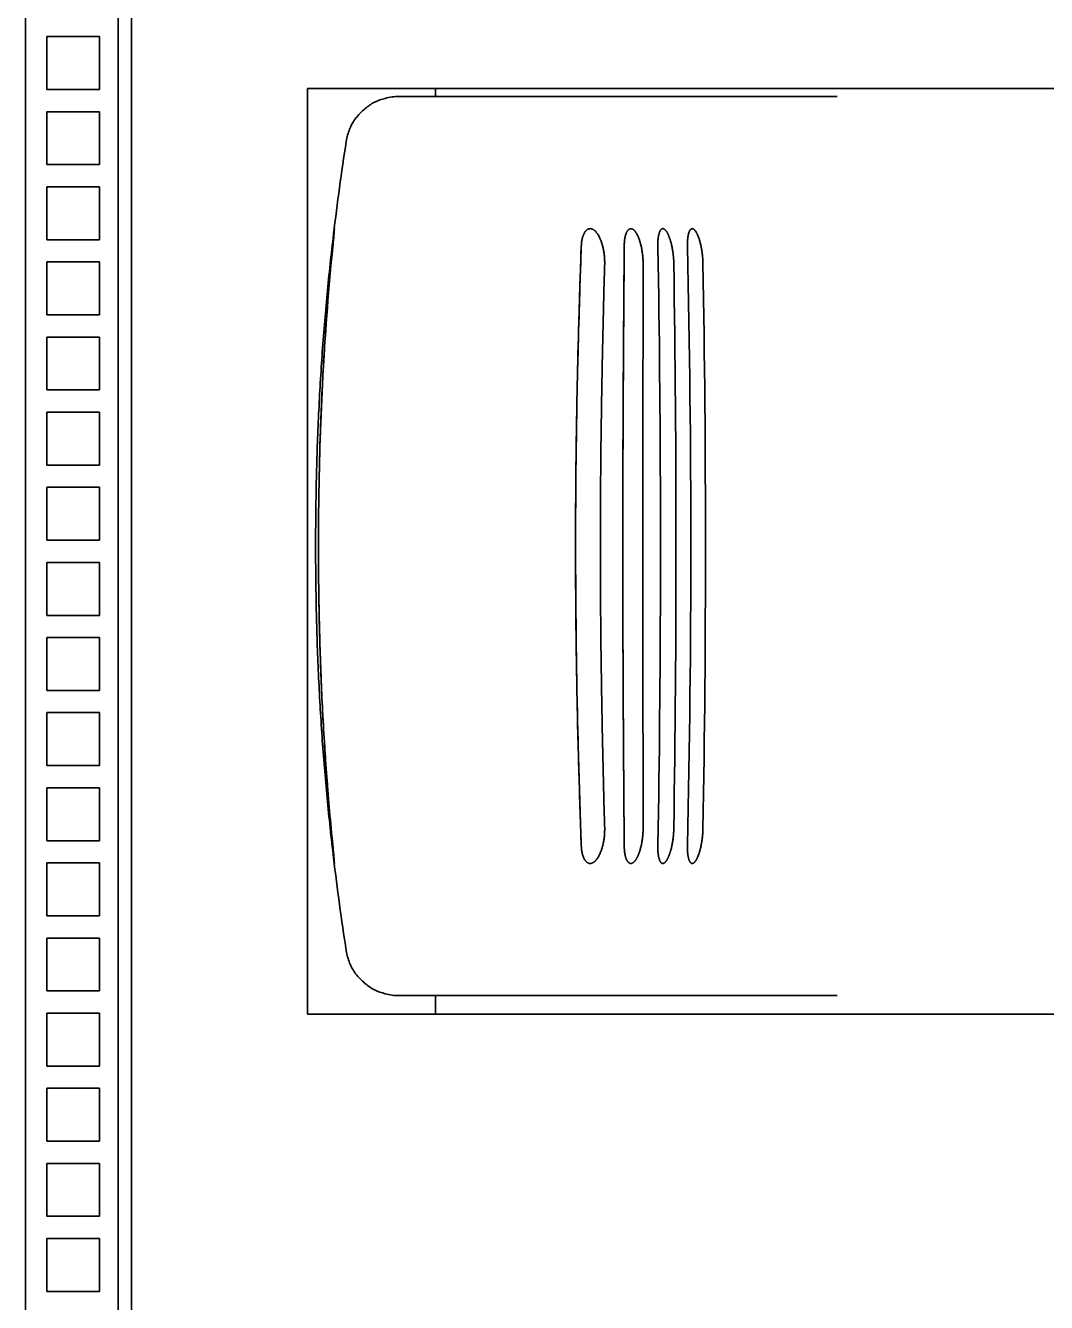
# Model space of a CAD drawing. Header units: millimetres. Extents: x -161 to 18, y -4 to 4.
# Drawn here: x 10.212 to 12.142, y -1.563 to 0.851 of the extents above; entities that cross this region are included whole.
import ezdxf

# ---------------------------------------------------------------- set-up
doc = ezdxf.new("R2010")
doc.units = ezdxf.units.MM

msp = doc.modelspace()

# ---------------------------------------------------------------- linework, layer by layer
at = {"color": 7, "lineweight": 35}
for p, q in [((10.2122, 3.1566), (10.2122, -3.4434)), ((10.3872, -2.3934), (10.3872, 2.1066)), ((10.4122, 2.0169), (10.4122, -2.3037)), ((14.3122, 0.7316), (10.7451, 0.7316)), ((10.7451, -1.0184), (13.8522, -1.0184)), ((14.3122, -1.0184), (10.7451, -1.0184))]:
    msp.add_line(p, q, dxfattribs=at)
at = {"color": 7, "lineweight": 35, "ltscale": 0.025}
for p, q in [((10.2522, 0.7296), (10.2522, 0.8296)), ((10.2522, 0.8296), (10.3522, 0.8296)), ((10.3522, 0.7296), (10.3522, 0.8296)), ((10.2522, 0.7296), (10.3522, 0.7296)), ((10.2522, 0.5876), (10.2522, 0.6876)), ((10.2522, 0.6876), (10.3522, 0.6876)), ((10.3522, 0.5876), (10.3522, 0.6876)), ((10.2522, 0.5876), (10.3522, 0.5876)), ((10.2522, 0.4456), (10.2522, 0.5456)), ((10.2522, 0.5456), (10.3522, 0.5456)), ((10.3522, 0.4456), (10.3522, 0.5456)), ((10.2522, 0.4456), (10.3522, 0.4456)), ((10.2522, 0.3036), (10.2522, 0.4036)), ((10.2522, 0.4036), (10.3522, 0.4036)), ((10.3522, 0.3036), (10.3522, 0.4036)), ((10.2522, 0.3036), (10.3522, 0.3036)), ((10.2522, 0.1616), (10.2522, 0.2616)), ((10.2522, 0.2616), (10.3522, 0.2616)), ((10.3522, 0.1616), (10.3522, 0.2616)), ((10.2522, 0.1616), (10.3522, 0.1616)), ((10.2522, 0.0196), (10.2522, 0.1196)), ((10.2522, 0.1196), (10.3522, 0.1196)), ((10.3522, 0.0196), (10.3522, 0.1196)), ((10.2522, 0.0196), (10.3522, 0.0196)), ((10.2522, -0.1224), (10.2522, -0.0224)), ((10.2522, -0.0224), (10.3522, -0.0224)), ((10.3522, -0.1224), (10.3522, -0.0224)), ((10.2522, -0.1224), (10.3522, -0.1224)), ((10.2522, -0.2644), (10.2522, -0.1644)), ((10.2522, -0.1644), (10.3522, -0.1644)), ((10.3522, -0.2644), (10.3522, -0.1644)), ((10.2522, -0.2644), (10.3522, -0.2644)), ((10.2522, -0.4064), (10.2522, -0.3064)), ((10.2522, -0.3064), (10.3522, -0.3064)), ((10.3522, -0.4064), (10.3522, -0.3064)), ((10.2522, -0.4064), (10.3522, -0.4064)), ((10.2522, -0.5484), (10.2522, -0.4484)), ((10.2522, -0.4484), (10.3522, -0.4484)), ((10.3522, -0.5484), (10.3522, -0.4484)), ((10.2522, -0.5484), (10.3522, -0.5484)), ((10.2522, -0.6904), (10.2522, -0.5904)), ((10.2522, -0.5904), (10.3522, -0.5904)), ((10.3522, -0.6904), (10.3522, -0.5904)), ((10.2522, -0.6904), (10.3522, -0.6904)), ((10.2522, -0.8324), (10.2522, -0.7324)), ((10.2522, -0.7324), (10.3522, -0.7324)), ((10.3522, -0.8324), (10.3522, -0.7324)), ((10.2522, -0.8324), (10.3522, -0.8324)), ((10.2522, -0.9744), (10.2522, -0.8744)), ((10.2522, -0.8744), (10.3522, -0.8744)), ((10.3522, -0.9744), (10.3522, -0.8744)), ((10.2522, -0.9744), (10.3522, -0.9744)), ((10.2522, -1.1164), (10.2522, -1.0164)), ((10.2522, -1.0164), (10.3522, -1.0164)), ((10.3522, -1.1164), (10.3522, -1.0164)), ((10.2522, -1.1164), (10.3522, -1.1164)), ((10.2522, -1.2584), (10.2522, -1.1584)), ((10.2522, -1.1584), (10.3522, -1.1584)), ((10.3522, -1.2584), (10.3522, -1.1584)), ((10.2522, -1.2584), (10.3522, -1.2584)), ((10.2522, -1.4004), (10.2522, -1.3004)), ((10.2522, -1.3004), (10.3522, -1.3004)), ((10.3522, -1.4004), (10.3522, -1.3004)), ((10.2522, -1.4004), (10.3522, -1.4004)), ((10.2522, -1.5424), (10.2522, -1.4424)), ((10.2522, -1.4424), (10.3522, -1.4424)), ((10.3522, -1.5424), (10.3522, -1.4424)), ((10.2522, -1.5424), (10.3522, -1.5424))]:
    msp.add_line(p, q, dxfattribs=at)
at = {"color": 7, "lineweight": 35, "ltscale": 0.4375}
msp.add_line((10.7451, 0.7316), (10.7451, -1.0184), dxfattribs=at)
at = {"color": 7, "lineweight": 35, "ltscale": 0.00375}
msp.add_line((10.9872, 0.7166), (10.9872, 0.7316), dxfattribs=at)
at = {"color": 7, "lineweight": 35, "ltscale": 0.060563}
for p, q in [((10.9178, 0.7166), (11.1601, 0.7166)), ((10.9178, -0.9834), (11.1601, -0.9834))]:
    msp.add_line(p, q, dxfattribs=at)
at = {"color": 7, "lineweight": 35, "ltscale": 0.029478}
for p, q in [((11.278, 0.7166), (11.1601, 0.7166)), ((11.1601, -0.9834), (11.278, -0.9834))]:
    msp.add_line(p, q, dxfattribs=at)
at = {"color": 7, "lineweight": 35, "ltscale": 0.103681}
for p, q in [((11.278, 0.7166), (11.6927, 0.7166)), ((11.6927, -0.9834), (11.278, -0.9834))]:
    msp.add_line(p, q, dxfattribs=at)
at = {"color": 7, "lineweight": 35, "ltscale": 0.013466}
for p, q in [((11.7466, 0.7166), (11.6927, 0.7166)), ((11.6927, -0.9834), (11.7466, -0.9834))]:
    msp.add_line(p, q, dxfattribs=at)
at = {"color": 7, "lineweight": 35, "ltscale": 0.023776}
for p, q in [((11.4075, 0.4323), (11.4091, 0.3372)), ((11.4075, 0.4323), (11.4091, 0.3372)), ((11.4075, -0.6991), (11.4091, -0.604)), ((11.4075, -0.6991), (11.4091, -0.604))]:
    msp.add_line(p, q, dxfattribs=at)
at = {"color": 7, "lineweight": 35, "ltscale": 0.175}
msp.add_line((10.4122, 0.2066), (10.4122, -0.4934), dxfattribs=at)
at = {"color": 7, "lineweight": 35, "ltscale": 3.1e-05}
for p, q in [((10.7667, -0.0305), (10.7667, -0.0304)), ((11.2523, -0.0305), (11.2523, -0.0304))]:
    msp.add_line(p, q, dxfattribs=at)
at = {"color": 7, "lineweight": 35, "ltscale": 3e-05}
msp.add_line((11.3413, -0.0305), (11.3413, -0.0304), dxfattribs=at)
at = {"color": 7, "lineweight": 35, "ltscale": 0.00875}
msp.add_line((10.9872, -1.0184), (10.9872, -0.9834), dxfattribs=at)
at = {"color": 7, "lineweight": 35}
for centre, radius, start, end in [((15.7557, -0.1331), 4.9961, 171.1922, 173.228), ((10.2648, 0.4958), 0.532, 353.1473, 356.8531), ((10.2651, 0.4958), 0.5317, 353.146, 356.8539), ((10.9054, 0.4466), 0.1113, 169.6669, 175.1571), ((10.9055, 0.4466), 0.1114, 169.6701, 175.1534), ((15.7569, -0.1332), 4.9973, 173.2279, 174.5376), ((16.2356, -0.1071), 5.4693, 174.3394, 179.1962), ((27.5885, -0.169), 16.3368, 177.89071, 179.51405), ((106.9076, -0.3513), 95.5668, 179.530163, 179.807594), ((-13.1846, -0.1334), 24.6545, 358.68518, 1.31479), ((-13.1846, -0.1334), 24.6545, 358.68518, 1.31479), ((-23.4177, -0.1334), 34.8595, 359.12179, 0.87819), ((-23.4177, -0.1334), 34.8595, 359.12179, 0.87819), ((-18.1893, -0.1334), 29.6869, 358.96876, 1.03122), ((-18.1893, -0.1334), 29.6869, 358.96876, 1.03122), ((-22.4602, -0.1334), 33.8727, 359.20391, 0.79609), ((-22.4602, -0.1334), 33.8727, 359.20391, 0.79609), ((26.4587, -0.1246), 15.2067, 179.6458, 182.16534), ((15.7569, -0.1336), 4.9973, 185.4624, 186.7721), ((10.2648, -0.7626), 0.532, 3.1469, 6.8527), ((10.2651, -0.7626), 0.5317, 3.1461, 6.854), ((10.9054, -0.7134), 0.1113, 184.8429, 190.3331), ((15.7557, -0.1337), 4.9961, 186.772, 188.8078), ((10.9055, -0.7134), 0.1114, 184.8466, 190.3299)]:
    msp.add_arc(centre, radius, start, end, dxfattribs=at)
for points, knots in [([(10.9178, 0.7166), (10.9092, 0.7166), (10.8935, 0.7138), (10.8713, 0.7067), (10.8526, 0.693), (10.8356, 0.6764), (10.824, 0.6549), (10.8197, 0.6397), (10.8185, 0.6319)], [0, 0, 0, 0, 0.257438, 0.475655, 0.693097, 0.94592, 1.181504, 1.417089, 1.417089, 1.417089, 1.417089]), ([(11.2627, 0.4323), (11.2627, 0.4334), (11.2629, 0.4354), (11.2631, 0.4385), (11.2635, 0.4414), (11.2639, 0.4441), (11.2644, 0.4467), (11.265, 0.4492), (11.2657, 0.4515), (11.2664, 0.4536), (11.2672, 0.4555), (11.268, 0.4573), (11.2689, 0.459), (11.2698, 0.4604), (11.2708, 0.4617), (11.2718, 0.4629), (11.2728, 0.4639), (11.2739, 0.4647), (11.275, 0.4654), (11.2761, 0.4659), (11.2773, 0.4663), (11.2784, 0.4665), (11.2792, 0.4666), (11.2796, 0.4666)], [0, 0, 0, 0, 0.0316394, 0.0622014, 0.0915354, 0.1194853, 0.1459957, 0.1711126, 0.1948498, 0.2172246, 0.2382661, 0.2580142, 0.27652, 0.2938463, 0.3100679, 0.3252728, 0.3395634, 0.3530571, 0.3658845, 0.3781889, 0.3901268, 0.4018642, 0.4135723, 0.4135723, 0.4135723, 0.4135723]), ([(11.2627, 0.4323), (11.2627, 0.4334), (11.2629, 0.4354), (11.2631, 0.4385), (11.2635, 0.4414), (11.2639, 0.4441), (11.2644, 0.4467), (11.265, 0.4492), (11.2657, 0.4515), (11.2664, 0.4536), (11.2672, 0.4555), (11.268, 0.4573), (11.2689, 0.459), (11.2698, 0.4604), (11.2708, 0.4617), (11.2718, 0.4629), (11.2729, 0.4639), (11.2739, 0.4647), (11.275, 0.4654), (11.2761, 0.4659), (11.2773, 0.4663), (11.2784, 0.4665), (11.2792, 0.4666), (11.2796, 0.4666)], [0, 0, 0, 0, 0.031643, 0.0622102, 0.0915454, 0.1194935, 0.1460047, 0.171123, 0.1948618, 0.2172383, 0.2382811, 0.2580299, 0.2765358, 0.2938616, 0.3100827, 0.3252873, 0.3395779, 0.3530718, 0.3658994, 0.3782042, 0.3901427, 0.4018809, 0.4135901, 0.4135901, 0.4135901, 0.4135901]), ([(11.2796, 0.4666), (11.28, 0.4666), (11.2807, 0.4666), (11.2819, 0.4663), (11.283, 0.466), (11.2842, 0.4655), (11.2854, 0.4649), (11.2865, 0.4641), (11.2877, 0.4633), (11.2889, 0.4622), (11.29, 0.461), (11.2912, 0.4597), (11.2923, 0.4583), (11.2934, 0.4567), (11.2946, 0.455), (11.2957, 0.4531), (11.2967, 0.4511), (11.2978, 0.4489), (11.2988, 0.4466), (11.2998, 0.4441), (11.3008, 0.4416), (11.3017, 0.4388), (11.3025, 0.436), (11.3033, 0.4331), (11.3041, 0.43), (11.3047, 0.4269), (11.3053, 0.4236), (11.3058, 0.4204), (11.3063, 0.4171), (11.3066, 0.4138), (11.3068, 0.4105), (11.307, 0.4072), (11.307, 0.404), (11.307, 0.4019), (11.307, 0.4009)], [0, 0, 0, 0, 0.0113057, 0.0228815, 0.0348593, 0.0473585, 0.0604849, 0.0743312, 0.0889778, 0.1044941, 0.1209405, 0.1383695, 0.156827, 0.1763537, 0.1969869, 0.2187582, 0.2416882, 0.2657861, 0.2910488, 0.3174604, 0.3449919, 0.3735998, 0.4032258, 0.4338142, 0.4652945, 0.49746, 0.5301433, 0.56327, 0.5965865, 0.629821, 0.6628861, 0.69561, 0.7276927, 0.7588864, 0.7588864, 0.7588864, 0.7588864]), ([(11.2796, 0.4666), (11.28, 0.4666), (11.2807, 0.4666), (11.2819, 0.4663), (11.283, 0.466), (11.2842, 0.4655), (11.2854, 0.4649), (11.2865, 0.4641), (11.2877, 0.4632), (11.2889, 0.4622), (11.29, 0.461), (11.2912, 0.4597), (11.2923, 0.4583), (11.2934, 0.4567), (11.2946, 0.455), (11.2957, 0.4531), (11.2967, 0.4511), (11.2978, 0.4489), (11.2988, 0.4466), (11.2998, 0.4441), (11.3008, 0.4416), (11.3017, 0.4388), (11.3025, 0.436), (11.3033, 0.4331), (11.3041, 0.43), (11.3047, 0.4269), (11.3053, 0.4236), (11.3058, 0.4204), (11.3063, 0.4171), (11.3066, 0.4138), (11.3068, 0.4105), (11.307, 0.4072), (11.307, 0.404), (11.307, 0.4019), (11.307, 0.4009)], [0, 0, 0, 0, 0.0113057, 0.0228818, 0.0348599, 0.0473594, 0.0604863, 0.0743329, 0.0889797, 0.1044961, 0.1209425, 0.1383714, 0.1568289, 0.1763558, 0.1969888, 0.2187592, 0.2416881, 0.265785, 0.2910474, 0.3174594, 0.3449914, 0.3735994, 0.4032247, 0.4338118, 0.4652908, 0.4974556, 0.5301375, 0.5632626, 0.5965777, 0.6298107, 0.6628755, 0.6955987, 0.7276787, 0.75887, 0.75887, 0.75887, 0.75887]), ([(11.3439, 0.4323), (11.3439, 0.4334), (11.3439, 0.4354), (11.3441, 0.4384), (11.3443, 0.4413), (11.3446, 0.444), (11.3449, 0.4466), (11.3453, 0.4491), (11.3458, 0.4514), (11.3463, 0.4535), (11.3469, 0.4554), (11.3475, 0.4572), (11.3482, 0.4589), (11.3489, 0.4604), (11.3496, 0.4617), (11.3504, 0.4628), (11.3512, 0.4638), (11.352, 0.4647), (11.3529, 0.4654), (11.3538, 0.4659), (11.3547, 0.4663), (11.3556, 0.4665), (11.3562, 0.4666), (11.3565, 0.4666)], [0, 0, 0, 0, 0.0313486, 0.0615392, 0.0904628, 0.1180369, 0.144206, 0.1689408, 0.1922317, 0.2140812, 0.2345027, 0.2535205, 0.2711699, 0.2874975, 0.3025628, 0.3164391, 0.3292165, 0.3410052, 0.3519362, 0.3621656, 0.3718768, 0.3812787, 0.3905971, 0.3905971, 0.3905971, 0.3905971]), ([(11.3439, 0.4323), (11.3439, 0.4334), (11.3439, 0.4354), (11.3441, 0.4384), (11.3443, 0.4413), (11.3446, 0.444), (11.3449, 0.4466), (11.3453, 0.4491), (11.3458, 0.4514), (11.3463, 0.4535), (11.3469, 0.4554), (11.3475, 0.4572), (11.3482, 0.4589), (11.3489, 0.4604), (11.3496, 0.4617), (11.3504, 0.4628), (11.3512, 0.4638), (11.352, 0.4647), (11.3529, 0.4654), (11.3538, 0.4659), (11.3547, 0.4663), (11.3556, 0.4665), (11.3562, 0.4666), (11.3565, 0.4666)], [0, 0, 0, 0, 0.031352, 0.0615459, 0.0904721, 0.1180485, 0.1442196, 0.1689564, 0.1922494, 0.2141009, 0.2345239, 0.2535426, 0.271192, 0.2875192, 0.3025836, 0.3164592, 0.3292363, 0.3410246, 0.3519555, 0.3621849, 0.3718965, 0.381299, 0.3906187, 0.3906187, 0.3906187, 0.3906187]), ([(11.3565, 0.4666), (11.3568, 0.4666), (11.3574, 0.4665), (11.3584, 0.4663), (11.3593, 0.466), (11.3602, 0.4655), (11.3612, 0.4649), (11.3621, 0.4641), (11.363, 0.4632), (11.364, 0.4622), (11.3649, 0.461), (11.3659, 0.4596), (11.3668, 0.4582), (11.3678, 0.4566), (11.3687, 0.4548), (11.3696, 0.4529), (11.3705, 0.4509), (11.3714, 0.4487), (11.3722, 0.4464), (11.3731, 0.4439), (11.3739, 0.4413), (11.3746, 0.4386), (11.3754, 0.4358), (11.3761, 0.4328), (11.3767, 0.4298), (11.3773, 0.4266), (11.3778, 0.4234), (11.3783, 0.4202), (11.3787, 0.4169), (11.379, 0.4137), (11.3793, 0.4104), (11.3795, 0.4072), (11.3796, 0.404), (11.3796, 0.4019), (11.3796, 0.4009)], [0, 0, 0, 0, 0.0090176, 0.0183578, 0.0281917, 0.0386665, 0.0499052, 0.0620088, 0.0750596, 0.0891249, 0.1042601, 0.120511, 0.1379162, 0.1565085, 0.1763167, 0.1973631, 0.2196592, 0.2432046, 0.2679867, 0.29398, 0.3211454, 0.349429, 0.3787616, 0.4090792, 0.4402932, 0.4721893, 0.5046046, 0.5374522, 0.5704727, 0.6034071, 0.6361656, 0.6685705, 0.7003328, 0.7312141, 0.7312141, 0.7312141, 0.7312141]), ([(11.3565, 0.4666), (11.3568, 0.4666), (11.3574, 0.4665), (11.3584, 0.4663), (11.3593, 0.466), (11.3602, 0.4655), (11.3612, 0.4649), (11.3621, 0.4641), (11.363, 0.4632), (11.364, 0.4622), (11.3649, 0.461), (11.3659, 0.4596), (11.3668, 0.4582), (11.3678, 0.4566), (11.3687, 0.4548), (11.3696, 0.4529), (11.3705, 0.4509), (11.3714, 0.4487), (11.3722, 0.4464), (11.3731, 0.4439), (11.3739, 0.4413), (11.3746, 0.4386), (11.3754, 0.4358), (11.3761, 0.4328), (11.3767, 0.4298), (11.3773, 0.4266), (11.3778, 0.4234), (11.3783, 0.4202), (11.3787, 0.4169), (11.379, 0.4137), (11.3793, 0.4104), (11.3795, 0.4072), (11.3796, 0.404), (11.3796, 0.4019), (11.3796, 0.4009)], [0, 0, 0, 0, 0.0090176, 0.0183583, 0.028193, 0.0386687, 0.0499084, 0.062013, 0.0750647, 0.0891307, 0.1042665, 0.1205178, 0.1379235, 0.1565162, 0.1763244, 0.1973701, 0.2196651, 0.2432095, 0.2679912, 0.2939848, 0.3211505, 0.3494339, 0.3787653, 0.409081, 0.4402932, 0.4721878, 0.504601, 0.5374463, 0.5704645, 0.6033964, 0.6361536, 0.668557, 0.7003156, 0.7311938, 0.7311938, 0.7311938, 0.7311938]), ([(11.4075, 0.4323), (11.4074, 0.4331), (11.4074, 0.4346), (11.4074, 0.4369), (11.4075, 0.4392), (11.4076, 0.4414), (11.4077, 0.4435), (11.4078, 0.4456), (11.408, 0.4476), (11.4083, 0.4495), (11.4085, 0.4514), (11.4088, 0.4531), (11.4092, 0.4548), (11.4095, 0.4563), (11.4099, 0.4578), (11.4104, 0.4592), (11.4108, 0.4604), (11.4113, 0.4616), (11.4119, 0.4626), (11.4124, 0.4635), (11.413, 0.4644), (11.4136, 0.465), (11.4142, 0.4656), (11.4149, 0.466), (11.4155, 0.4664), (11.4162, 0.4666), (11.4167, 0.4666), (11.4169, 0.4666)], [0, 0, 0, 0, 0.0234599, 0.0464826, 0.0690163, 0.0910104, 0.1124159, 0.1331857, 0.1532748, 0.1726407, 0.1912439, 0.2090481, 0.2260206, 0.2421332, 0.2573627, 0.2716919, 0.2851102, 0.2976159, 0.3092173, 0.3199357, 0.3298088, 0.3388941, 0.347275, 0.3550651, 0.3624119, 0.3694951, 0.3765167, 0.3765167, 0.3765167, 0.3765167]), ([(11.4075, 0.4323), (11.4074, 0.4331), (11.4074, 0.4346), (11.4074, 0.4369), (11.4075, 0.4392), (11.4076, 0.4414), (11.4077, 0.4435), (11.4078, 0.4456), (11.408, 0.4476), (11.4083, 0.4495), (11.4085, 0.4513), (11.4088, 0.4531), (11.4092, 0.4548), (11.4095, 0.4563), (11.4099, 0.4578), (11.4104, 0.4592), (11.4108, 0.4604), (11.4113, 0.4616), (11.4119, 0.4626), (11.4124, 0.4635), (11.413, 0.4643), (11.4136, 0.465), (11.4142, 0.4656), (11.4149, 0.466), (11.4155, 0.4664), (11.4162, 0.4666), (11.4167, 0.4666), (11.4169, 0.4666)], [0, 0, 0, 0, 0.0234493, 0.046462, 0.0689861, 0.0909712, 0.1123683, 0.1331303, 0.1532123, 0.1725718, 0.1911695, 0.2089688, 0.2259375, 0.2420472, 0.2572749, 0.2716032, 0.2850217, 0.2975284, 0.3091317, 0.3198525, 0.329728, 0.3388159, 0.3471988, 0.3549902, 0.3623372, 0.3694188, 0.3764368, 0.3764368, 0.3764368, 0.3764368]), ([(11.4169, 0.4666), (11.4172, 0.4666), (11.4176, 0.4666), (11.4183, 0.4664), (11.419, 0.4661), (11.4197, 0.4657), (11.4204, 0.4652), (11.4212, 0.4646), (11.4219, 0.4638), (11.4226, 0.463), (11.4233, 0.4621), (11.424, 0.4611), (11.4248, 0.4599), (11.4255, 0.4587), (11.4262, 0.4574), (11.4269, 0.456), (11.4276, 0.4545), (11.4282, 0.4529), (11.4289, 0.4512), (11.4295, 0.4495), (11.4302, 0.4477), (11.4308, 0.4458), (11.4314, 0.4439), (11.432, 0.4419), (11.4325, 0.4398), (11.4331, 0.4377), (11.4336, 0.4355), (11.4341, 0.4333), (11.4345, 0.4311), (11.4349, 0.4288), (11.4353, 0.4265), (11.4357, 0.4242), (11.4361, 0.4219), (11.4364, 0.4195), (11.4367, 0.4172), (11.4369, 0.4148), (11.4371, 0.4125), (11.4373, 0.4101), (11.4375, 0.4078), (11.4376, 0.4055), (11.4377, 0.4032), (11.4377, 0.4016), (11.4377, 0.4009)], [0, 0, 0, 0, 0.0068007, 0.0138984, 0.021436, 0.0295288, 0.0382652, 0.0477094, 0.0579062, 0.0688847, 0.0806613, 0.0932428, 0.1066277, 0.1208084, 0.1357718, 0.1515004, 0.1679727, 0.1851646, 0.2030485, 0.2215947, 0.2407709, 0.2605425, 0.2808733, 0.3017253, 0.3230592, 0.3448342, 0.3670083, 0.3895386, 0.4123813, 0.4354918, 0.4588249, 0.4823346, 0.5059742, 0.5296964, 0.5534535, 0.5771974, 0.60088, 0.624453, 0.6478684, 0.6710784, 0.6940355, 0.716693, 0.716693, 0.716693, 0.716693]), ([(11.4169, 0.4666), (11.4172, 0.4666), (11.4176, 0.4666), (11.4183, 0.4664), (11.419, 0.4661), (11.4197, 0.4657), (11.4204, 0.4652), (11.4212, 0.4646), (11.4219, 0.4639), (11.4226, 0.463), (11.4233, 0.4621), (11.424, 0.4611), (11.4248, 0.4599), (11.4255, 0.4587), (11.4262, 0.4574), (11.4269, 0.456), (11.4276, 0.4545), (11.4282, 0.4529), (11.4289, 0.4512), (11.4295, 0.4495), (11.4302, 0.4477), (11.4308, 0.4458), (11.4314, 0.4439), (11.432, 0.4419), (11.4325, 0.4398), (11.4331, 0.4377), (11.4336, 0.4355), (11.434, 0.4333), (11.4345, 0.4311), (11.4349, 0.4288), (11.4353, 0.4265), (11.4357, 0.4242), (11.4361, 0.4219), (11.4364, 0.4195), (11.4367, 0.4172), (11.4369, 0.4148), (11.4371, 0.4125), (11.4373, 0.4101), (11.4375, 0.4078), (11.4376, 0.4055), (11.4377, 0.4032), (11.4377, 0.4016), (11.4377, 0.4009)], [0, 0, 0, 0, 0.0068002, 0.0138957, 0.0214299, 0.0295185, 0.0382502, 0.0476896, 0.0578817, 0.0688557, 0.0806284, 0.0932064, 0.1065884, 0.1207667, 0.1357282, 0.1514554, 0.1679272, 0.1851189, 0.2030035, 0.2215508, 0.2407287, 0.2605027, 0.2808364, 0.301692, 0.3230299, 0.3448094, 0.3669885, 0.3895241, 0.4123725, 0.435489, 0.4588284, 0.4823447, 0.5059911, 0.5297202, 0.5534844, 0.5772354, 0.6009253, 0.6245056, 0.6479283, 0.6711455, 0.6941097, 0.7167741, 0.7167741, 0.7167741, 0.7167741]), ([(11.4634, 0.4323), (11.4634, 0.4331), (11.4634, 0.4346), (11.4634, 0.4368), (11.4634, 0.4389), (11.4635, 0.4411), (11.4636, 0.4431), (11.4637, 0.4451), (11.4639, 0.4471), (11.4641, 0.4489), (11.4643, 0.4507), (11.4646, 0.4525), (11.4649, 0.4541), (11.4652, 0.4556), (11.4656, 0.4571), (11.4659, 0.4585), (11.4664, 0.4597), (11.4668, 0.4609), (11.4673, 0.462), (11.4678, 0.4629), (11.4683, 0.4638), (11.4688, 0.4645), (11.4694, 0.4652), (11.47, 0.4657), (11.4706, 0.4661), (11.4712, 0.4664), (11.4718, 0.4666), (11.4723, 0.4666), (11.4725, 0.4666)], [0, 0, 0, 0, 0.0225771, 0.0447489, 0.0664689, 0.0876918, 0.1083735, 0.1284715, 0.1479452, 0.1667557, 0.1848669, 0.2022449, 0.2188592, 0.2346823, 0.2496911, 0.2638666, 0.2771955, 0.2896704, 0.301292, 0.3120701, 0.3220262, 0.3311968, 0.3396365, 0.3474235, 0.3546637, 0.3614942, 0.368081, 0.3746111, 0.3746111, 0.3746111, 0.3746111]), ([(11.4634, 0.4323), (11.4634, 0.4331), (11.4634, 0.4346), (11.4634, 0.4369), (11.4634, 0.4392), (11.4635, 0.4414), (11.4636, 0.4435), (11.4638, 0.4456), (11.464, 0.4476), (11.4642, 0.4495), (11.4644, 0.4514), (11.4647, 0.4531), (11.465, 0.4548), (11.4654, 0.4563), (11.4658, 0.4578), (11.4662, 0.4592), (11.4666, 0.4604), (11.4671, 0.4616), (11.4676, 0.4626), (11.4681, 0.4635), (11.4687, 0.4643), (11.4692, 0.465), (11.4698, 0.4656), (11.4705, 0.466), (11.4711, 0.4664), (11.4718, 0.4666), (11.4722, 0.4666), (11.4725, 0.4666)], [0, 0, 0, 0, 0.0234616, 0.0464834, 0.0690131, 0.0909998, 0.1123943, 0.1331492, 0.1532191, 0.1725613, 0.1911359, 0.208906, 0.2258386, 0.2419049, 0.2570809, 0.2713485, 0.284696, 0.2971202, 0.3086276, 0.3192376, 0.3289854, 0.3379265, 0.3461422, 0.3537454, 0.3608847, 0.3677435, 0.3745305, 0.3745305, 0.3745305, 0.3745305]), ([(11.4725, 0.4666), (11.4727, 0.4666), (11.4732, 0.4666), (11.4739, 0.4664), (11.4746, 0.4661), (11.4753, 0.4656), (11.476, 0.4651), (11.4767, 0.4645), (11.4774, 0.4637), (11.4781, 0.4628), (11.4788, 0.4619), (11.4796, 0.4608), (11.4803, 0.4596), (11.481, 0.4583), (11.4817, 0.4569), (11.4824, 0.4554), (11.4831, 0.4539), (11.4837, 0.4522), (11.4844, 0.4505), (11.485, 0.4487), (11.4857, 0.4468), (11.4863, 0.4448), (11.4869, 0.4428), (11.4874, 0.4407), (11.488, 0.4386), (11.4885, 0.4364), (11.489, 0.4341), (11.4895, 0.4318), (11.4899, 0.4295), (11.4903, 0.4272), (11.4907, 0.4248), (11.4911, 0.4224), (11.4914, 0.42), (11.4917, 0.4176), (11.4919, 0.4152), (11.4922, 0.4128), (11.4924, 0.4103), (11.4925, 0.4079), (11.4927, 0.4056), (11.4927, 0.4032), (11.4928, 0.4017), (11.4928, 0.4009)], [0, 0, 0, 0, 0.0067474, 0.0138177, 0.0213687, 0.0295254, 0.0383815, 0.0480039, 0.0584375, 0.0697106, 0.0818378, 0.0948237, 0.1086641, 0.1233485, 0.1388606, 0.1551795, 0.1722806, 0.1901357, 0.2087138, 0.227981, 0.2479009, 0.2684349, 0.2895425, 0.3111814, 0.3333077, 0.3558764, 0.378841, 0.4021541, 0.4257673, 0.4496317, 0.4736974, 0.4979137, 0.5222294, 0.5465926, 0.5709511, 0.5952527, 0.6194449, 0.6434756, 0.6672929, 0.6908453, 0.7140819, 0.7140819, 0.7140819, 0.7140819]), ([(11.4725, 0.4666), (11.4727, 0.4666), (11.4731, 0.4666), (11.4738, 0.4664), (11.4745, 0.4661), (11.4752, 0.4657), (11.4759, 0.4652), (11.4766, 0.4646), (11.4773, 0.4639), (11.478, 0.463), (11.4787, 0.4621), (11.4794, 0.4611), (11.4801, 0.4599), (11.4808, 0.4587), (11.4815, 0.4574), (11.4821, 0.456), (11.4828, 0.4545), (11.4835, 0.4529), (11.4841, 0.4512), (11.4847, 0.4495), (11.4854, 0.4477), (11.486, 0.4458), (11.4865, 0.4439), (11.4871, 0.4419), (11.4877, 0.4398), (11.4882, 0.4377), (11.4887, 0.4355), (11.4892, 0.4333), (11.4896, 0.4311), (11.49, 0.4288), (11.4904, 0.4265), (11.4908, 0.4242), (11.4911, 0.4219), (11.4914, 0.4195), (11.4917, 0.4172), (11.492, 0.4148), (11.4922, 0.4125), (11.4924, 0.4101), (11.4925, 0.4078), (11.4927, 0.4055), (11.4927, 0.4032), (11.4928, 0.4016), (11.4928, 0.4009)], [0, 0, 0, 0, 0.0065753, 0.0134518, 0.0207773, 0.02867, 0.0372196, 0.0464907, 0.056528, 0.0673599, 0.0790023, 0.0914613, 0.1047348, 0.1188145, 0.1336868, 0.1493335, 0.1657329, 0.1828601, 0.2006875, 0.2191844, 0.2383183, 0.2580543, 0.2783555, 0.2991838, 0.320499, 0.34226, 0.3644245, 0.3869488, 0.4097888, 0.4328994, 0.456235, 0.479749, 0.5033942, 0.527123, 0.5508872, 0.5746384, 0.598328, 0.6219075, 0.6453286, 0.6685429, 0.6915029, 0.7141614, 0.7141614, 0.7141614, 0.7141614]), ([(10.793, 0.4323), (10.7911, 0.4133), (10.7874, 0.3751), (10.7826, 0.3174), (10.7784, 0.2589), (10.7748, 0.1997), (10.7718, 0.1399), (10.7694, 0.0797), (10.7677, 0.0191), (10.7665, -0.0418), (10.7659, -0.1029), (10.7659, -0.164), (10.7665, -0.225), (10.7677, -0.2859), (10.7694, -0.3465), (10.7718, -0.4067), (10.7748, -0.4665), (10.7784, -0.5257), (10.7826, -0.5842), (10.7874, -0.6419), (10.7911, -0.6801), (10.793, -0.6991)], [0, 0, 0, 0, 0.571985, 1.151759, 1.738601, 2.33173, 2.930305, 3.533432, 4.140159, 4.749486, 5.360366, 5.971743, 6.582575, 7.191834, 7.798516, 8.401637, 9.000241, 9.593404, 10.180272, 10.760058, 11.332045, 11.332045, 11.332045, 11.332045]), ([(11.2627, -0.6991), (11.2619, -0.675), (11.2602, -0.6264), (11.258, -0.5529), (11.2561, -0.4782), (11.2544, -0.4026), (11.2532, -0.3263), (11.2523, -0.2493), (11.2519, -0.1721), (11.2519, -0.0947), (11.2523, -0.0175), (11.2532, 0.0594), (11.2544, 0.1358), (11.2561, 0.2114), (11.258, 0.2861), (11.2602, 0.3596), (11.2619, 0.4082), (11.2627, 0.4323)], [0, 0, 0, 0, 0.723055, 1.459145, 2.206572, 2.963511, 3.728013, 4.498008, 5.271314, 6.04569, 6.818924, 7.588845, 8.35333, 9.110305, 9.857773, 10.593886, 11.316945, 11.316945, 11.316945, 11.316945]), ([(11.3439, -0.6991), (11.3438, -0.6801), (11.3435, -0.6419), (11.3431, -0.5842), (11.3427, -0.5257), (11.3423, -0.4665), (11.342, -0.4068), (11.3417, -0.3465), (11.3414, -0.2859), (11.3413, -0.225), (11.3412, -0.164), (11.3412, -0.1028), (11.3413, -0.0418), (11.3414, 0.0191), (11.3417, 0.0797), (11.342, 0.14), (11.3423, 0.1997), (11.3427, 0.2589), (11.3431, 0.3174), (11.3435, 0.3751), (11.3438, 0.4133), (11.3439, 0.4323)], [0, 0, 0, 0, 0.569045, 1.146597, 1.731824, 2.323844, 2.921723, 3.524478, 4.131078, 4.740447, 5.351471, 5.963028, 6.574009, 7.183319, 7.789879, 8.39263, 8.990535, 9.582585, 10.167835, 10.745397, 11.314444, 11.314444, 11.314444, 11.314444]), ([(11.307, -0.6677), (11.3065, -0.6498), (11.3055, -0.6137), (11.3042, -0.5591), (11.3029, -0.5039), (11.3018, -0.448), (11.3009, -0.3916), (11.3001, -0.3347), (11.2995, -0.2774), (11.2991, -0.2199), (11.2989, -0.1623), (11.2989, -0.1045), (11.2991, -0.0469), (11.2995, 0.0106), (11.3001, 0.0679), (11.3009, 0.1247), (11.3018, 0.1812), (11.3029, 0.2371), (11.3042, 0.2923), (11.3055, 0.3469), (11.3065, 0.383), (11.307, 0.4009)], [0, 0, 0, 0, 0.537875, 1.083667, 1.636601, 2.195853, 2.760556, 3.329796, 3.902615, 4.478014, 5.054955, 5.632393, 6.209291, 6.784632, 7.357411, 7.926647, 8.491377, 9.050664, 9.603622, 10.149426, 10.687302, 10.687302, 10.687302, 10.687302]), ([(11.307, -0.6677), (11.3065, -0.6498), (11.3055, -0.6137), (11.3042, -0.5591), (11.3029, -0.5039), (11.3018, -0.448), (11.3009, -0.3916), (11.3001, -0.3347), (11.2995, -0.2774), (11.2991, -0.2199), (11.2989, -0.1623), (11.2989, -0.1045), (11.2991, -0.0469), (11.2995, 0.0106), (11.3001, 0.0679), (11.3009, 0.1247), (11.3018, 0.1812), (11.3029, 0.2371), (11.3042, 0.2923), (11.3055, 0.3469), (11.3065, 0.383), (11.307, 0.4009)], [0, 0, 0, 0, 0.537874, 1.083666, 1.636602, 2.195857, 2.760563, 3.329806, 3.902627, 4.478025, 5.054962, 5.632395, 6.20929, 6.784629, 7.35741, 7.926649, 8.491381, 9.050666, 9.603624, 10.149426, 10.687302, 10.687302, 10.687302, 10.687302]), ([(11.3796, -0.6677), (11.3796, -0.6498), (11.3797, -0.6137), (11.3796, -0.5592), (11.3795, -0.5039), (11.3794, -0.4481), (11.3793, -0.3916), (11.3792, -0.3347), (11.3791, -0.2775), (11.379, -0.2199), (11.379, -0.1623), (11.379, -0.1045), (11.379, -0.0469), (11.3791, 0.0107), (11.3792, 0.0679), (11.3793, 0.1248), (11.3794, 0.1813), (11.3795, 0.2371), (11.3796, 0.2924), (11.3797, 0.3469), (11.3796, 0.383), (11.3796, 0.4009)], [0, 0, 0, 0, 0.537286, 1.082647, 1.635298, 2.194398, 2.759063, 3.328359, 3.901308, 4.47689, 5.054049, 5.631716, 6.208836, 6.784365, 7.357279, 7.926572, 8.491262, 9.050395, 9.603068, 10.14844, 10.685728, 10.685728, 10.685728, 10.685728]), ([(11.3796, -0.6677), (11.3796, -0.6498), (11.3797, -0.6137), (11.3796, -0.5592), (11.3795, -0.5039), (11.3794, -0.4481), (11.3793, -0.3916), (11.3792, -0.3347), (11.3791, -0.2775), (11.379, -0.2199), (11.379, -0.1623), (11.379, -0.1045), (11.379, -0.0469), (11.3791, 0.0107), (11.3792, 0.0679), (11.3793, 0.1248), (11.3794, 0.1813), (11.3795, 0.2371), (11.3796, 0.2924), (11.3797, 0.3469), (11.3796, 0.383), (11.3796, 0.4009)], [0, 0, 0, 0, 0.537285, 1.082647, 1.635299, 2.194403, 2.759072, 3.328372, 3.901324, 4.476905, 5.054058, 5.631719, 6.208834, 6.784362, 7.357278, 7.926575, 8.491267, 9.050398, 9.60307, 10.148441, 10.685728, 10.685728, 10.685728, 10.685728]), ([(10.7822, -0.6093), (10.7804, -0.5901), (10.777, -0.5516), (10.7726, -0.4933), (10.7689, -0.4344), (10.7658, -0.3749), (10.7634, -0.315), (10.7618, -0.2546), (10.7608, -0.1941), (10.7604, -0.1334), (10.7608, -0.0727), (10.7618, -0.0122), (10.7634, 0.0482), (10.7658, 0.1081), (10.7689, 0.1676), (10.7726, 0.2265), (10.777, 0.2848), (10.7804, 0.3233), (10.7822, 0.3425)], [0, 0, 0, 0, 0.577017, 1.16125, 1.751834, 2.34784, 2.948273, 3.552083, 4.15816, 4.765357, 5.372529, 5.978547, 6.582304, 7.182722, 7.778749, 8.369369, 8.95363, 9.530661, 9.530661, 9.530661, 9.530661]), ([(10.7822, 0.3425), (10.7804, 0.3233), (10.777, 0.2848), (10.7726, 0.2265), (10.7689, 0.1676), (10.7658, 0.1081), (10.7634, 0.0482), (10.7618, -0.0122), (10.7608, -0.0727), (10.7604, -0.1334), (10.7608, -0.1941), (10.7618, -0.2546), (10.7634, -0.315), (10.7658, -0.3749), (10.7689, -0.4344), (10.7726, -0.4933), (10.777, -0.5516), (10.7804, -0.5901), (10.7822, -0.6093)], [0, 0, 0, 0, 0.577017, 1.161252, 1.751839, 2.347848, 2.948284, 3.552095, 4.15817, 4.765362, 5.372528, 5.978544, 6.582303, 7.182723, 7.778752, 8.369372, 8.953631, 9.530661, 9.530661, 9.530661, 9.530661]), ([(10.793, -0.6991), (10.7909, -0.6779), (10.7868, -0.6351), (10.7815, -0.5703), (10.777, -0.5047), (10.7733, -0.4382), (10.7703, -0.3711), (10.7681, -0.3035), (10.7666, -0.2354), (10.7659, -0.1672), (10.7659, -0.0989), (10.7664, -0.0533), (10.7667, -0.0305)], [0, 0, 0, 0, 0.640219, 1.290075, 1.948543, 2.614507, 3.28676, 3.964009, 4.64488, 5.327924, 6.011661, 6.694629, 6.694629, 6.694629, 6.694629]), ([(11.3439, -0.6991), (11.3438, -0.6798), (11.3435, -0.641), (11.3431, -0.5823), (11.3427, -0.5228), (11.3423, -0.4626), (11.342, -0.4018), (11.3417, -0.3405), (11.3414, -0.2788), (11.3413, -0.2169), (11.3412, -0.1548), (11.3412, -0.0927), (11.3413, -0.0512), (11.3413, -0.0305)], [0, 0, 0, 0, 0.578597, 1.165972, 1.761249, 2.363498, 2.971736, 3.584926, 4.201983, 4.821774, 5.443124, 6.064853, 6.685795, 6.685795, 6.685795, 6.685795]), ([(11.2796, -0.7334), (11.28, -0.7334), (11.2807, -0.7334), (11.2819, -0.7331), (11.283, -0.7328), (11.2842, -0.7323), (11.2854, -0.7317), (11.2865, -0.7309), (11.2877, -0.7301), (11.2889, -0.729), (11.29, -0.7279), (11.2912, -0.7265), (11.2923, -0.7251), (11.2934, -0.7235), (11.2946, -0.7218), (11.2957, -0.7199), (11.2967, -0.7179), (11.2978, -0.7157), (11.2988, -0.7134), (11.2998, -0.7109), (11.3008, -0.7084), (11.3017, -0.7056), (11.3025, -0.7028), (11.3033, -0.6999), (11.3041, -0.6968), (11.3047, -0.6937), (11.3053, -0.6905), (11.3058, -0.6872), (11.3063, -0.6839), (11.3066, -0.6806), (11.3068, -0.6773), (11.307, -0.674), (11.307, -0.6708), (11.307, -0.6687), (11.307, -0.6677)], [0, 0, 0, 0, 0.0113057, 0.0228815, 0.0348593, 0.0473585, 0.0604849, 0.0743312, 0.0889778, 0.1044941, 0.1209405, 0.1383695, 0.156827, 0.1763537, 0.1969869, 0.2187582, 0.2416882, 0.2657861, 0.2910488, 0.3174604, 0.3449919, 0.3735998, 0.4032258, 0.4338142, 0.4652945, 0.49746, 0.5301433, 0.56327, 0.5965865, 0.629821, 0.6628861, 0.69561, 0.7276927, 0.7588864, 0.7588864, 0.7588864, 0.7588864]), ([(11.2796, -0.7334), (11.28, -0.7334), (11.2807, -0.7334), (11.2819, -0.7331), (11.283, -0.7328), (11.2842, -0.7323), (11.2854, -0.7317), (11.2865, -0.7309), (11.2877, -0.7301), (11.2889, -0.729), (11.29, -0.7279), (11.2912, -0.7265), (11.2923, -0.7251), (11.2934, -0.7235), (11.2946, -0.7218), (11.2957, -0.7199), (11.2967, -0.7179), (11.2978, -0.7157), (11.2988, -0.7134), (11.2998, -0.7109), (11.3008, -0.7084), (11.3017, -0.7056), (11.3025, -0.7028), (11.3033, -0.6999), (11.3041, -0.6968), (11.3047, -0.6937), (11.3053, -0.6905), (11.3058, -0.6872), (11.3063, -0.6839), (11.3066, -0.6806), (11.3068, -0.6773), (11.307, -0.674), (11.307, -0.6708), (11.307, -0.6687), (11.307, -0.6677)], [0, 0, 0, 0, 0.0113057, 0.0228818, 0.0348599, 0.0473594, 0.0604863, 0.0743329, 0.0889797, 0.1044961, 0.1209425, 0.1383714, 0.1568289, 0.1763558, 0.1969888, 0.2187592, 0.2416881, 0.265785, 0.2910474, 0.3174594, 0.3449914, 0.3735994, 0.4032247, 0.4338118, 0.4652908, 0.4974556, 0.5301375, 0.5632626, 0.5965777, 0.6298107, 0.6628755, 0.6955987, 0.7276787, 0.75887, 0.75887, 0.75887, 0.75887]), ([(11.3565, -0.7334), (11.3568, -0.7334), (11.3574, -0.7334), (11.3584, -0.7331), (11.3593, -0.7328), (11.3602, -0.7323), (11.3612, -0.7317), (11.3621, -0.7309), (11.363, -0.73), (11.364, -0.729), (11.3649, -0.7278), (11.3659, -0.7264), (11.3668, -0.725), (11.3678, -0.7234), (11.3687, -0.7216), (11.3696, -0.7197), (11.3705, -0.7177), (11.3714, -0.7155), (11.3722, -0.7132), (11.3731, -0.7107), (11.3739, -0.7081), (11.3746, -0.7054), (11.3754, -0.7026), (11.3761, -0.6996), (11.3767, -0.6966), (11.3773, -0.6934), (11.3778, -0.6902), (11.3783, -0.687), (11.3787, -0.6837), (11.379, -0.6805), (11.3793, -0.6772), (11.3795, -0.674), (11.3796, -0.6708), (11.3796, -0.6687), (11.3796, -0.6677)], [0, 0, 0, 0, 0.0090176, 0.0183578, 0.0281917, 0.0386665, 0.0499052, 0.0620088, 0.0750596, 0.0891249, 0.1042601, 0.120511, 0.1379162, 0.1565085, 0.1763167, 0.1973631, 0.2196592, 0.2432046, 0.2679867, 0.29398, 0.3211454, 0.349429, 0.3787616, 0.4090792, 0.4402932, 0.4721893, 0.5046046, 0.5374522, 0.5704727, 0.6034071, 0.6361656, 0.6685705, 0.7003328, 0.7312141, 0.7312141, 0.7312141, 0.7312141]), ([(11.3565, -0.7334), (11.3568, -0.7334), (11.3574, -0.7334), (11.3584, -0.7331), (11.3593, -0.7328), (11.3602, -0.7323), (11.3612, -0.7317), (11.3621, -0.7309), (11.363, -0.73), (11.364, -0.729), (11.3649, -0.7278), (11.3659, -0.7264), (11.3668, -0.725), (11.3678, -0.7234), (11.3687, -0.7216), (11.3696, -0.7197), (11.3705, -0.7177), (11.3714, -0.7155), (11.3722, -0.7132), (11.3731, -0.7107), (11.3739, -0.7081), (11.3746, -0.7054), (11.3754, -0.7026), (11.3761, -0.6996), (11.3767, -0.6966), (11.3773, -0.6934), (11.3778, -0.6902), (11.3783, -0.687), (11.3787, -0.6837), (11.379, -0.6805), (11.3793, -0.6772), (11.3795, -0.674), (11.3796, -0.6708), (11.3796, -0.6687), (11.3796, -0.6677)], [0, 0, 0, 0, 0.0090176, 0.0183583, 0.028193, 0.0386687, 0.0499084, 0.062013, 0.0750647, 0.0891307, 0.1042665, 0.1205178, 0.1379235, 0.1565162, 0.1763244, 0.1973701, 0.2196651, 0.2432095, 0.2679912, 0.2939848, 0.3211505, 0.3494339, 0.3787653, 0.409081, 0.4402932, 0.4721878, 0.504601, 0.5374463, 0.5704645, 0.6033964, 0.6361536, 0.668557, 0.7003156, 0.7311938, 0.7311938, 0.7311938, 0.7311938]), ([(11.4169, -0.7334), (11.4172, -0.7334), (11.4176, -0.7334), (11.4183, -0.7332), (11.419, -0.7329), (11.4197, -0.7325), (11.4204, -0.732), (11.4212, -0.7314), (11.4219, -0.7307), (11.4226, -0.7298), (11.4233, -0.7289), (11.424, -0.7279), (11.4248, -0.7267), (11.4255, -0.7255), (11.4262, -0.7242), (11.4269, -0.7228), (11.4276, -0.7213), (11.4282, -0.7197), (11.4289, -0.718), (11.4295, -0.7163), (11.4302, -0.7145), (11.4308, -0.7126), (11.4314, -0.7107), (11.432, -0.7087), (11.4325, -0.7066), (11.4331, -0.7045), (11.4336, -0.7023), (11.434, -0.7002), (11.4345, -0.6979), (11.4349, -0.6956), (11.4353, -0.6933), (11.4357, -0.691), (11.4361, -0.6887), (11.4364, -0.6863), (11.4367, -0.684), (11.4369, -0.6816), (11.4371, -0.6793), (11.4373, -0.6769), (11.4375, -0.6746), (11.4376, -0.6723), (11.4377, -0.67), (11.4377, -0.6684), (11.4377, -0.6677)], [0, 0, 0, 0, 0.0068002, 0.0138958, 0.02143, 0.0295185, 0.0382498, 0.0476887, 0.0578801, 0.0688532, 0.0806246, 0.0932013, 0.1065821, 0.1207595, 0.1357206, 0.151448, 0.1679204, 0.1851131, 0.2029984, 0.2215461, 0.2407237, 0.2604966, 0.2808286, 0.3016818, 0.3230169, 0.3447937, 0.3669706, 0.389505, 0.4123531, 0.4354703, 0.4588109, 0.4823285, 0.505976, 0.529706, 0.5534706, 0.5772217, 0.600911, 0.6244906, 0.6479123, 0.67113, 0.6941048, 0.7167741, 0.7167741, 0.7167741, 0.7167741]), ([(11.4377, -0.6677), (11.4377, -0.6685), (11.4377, -0.67), (11.4376, -0.6724), (11.4374, -0.6747), (11.4373, -0.6771), (11.4371, -0.6795), (11.4369, -0.682), (11.4366, -0.6844), (11.4363, -0.6868), (11.436, -0.6892), (11.4356, -0.6916), (11.4352, -0.694), (11.4348, -0.6963), (11.4344, -0.6986), (11.4339, -0.7009), (11.4334, -0.7031), (11.4329, -0.7053), (11.4323, -0.7075), (11.4317, -0.7096), (11.4311, -0.7116), (11.4305, -0.7135), (11.4299, -0.7154), (11.4292, -0.7172), (11.4285, -0.719), (11.4278, -0.7206), (11.4271, -0.7222), (11.4264, -0.7237), (11.4257, -0.7251), (11.425, -0.7263), (11.4243, -0.7275), (11.4235, -0.7286), (11.4228, -0.7296), (11.422, -0.7305), (11.4213, -0.7312), (11.4206, -0.7319), (11.4198, -0.7324), (11.4191, -0.7329), (11.4184, -0.7332), (11.4177, -0.7334), (11.4172, -0.7334), (11.417, -0.7334)], [0, 0, 0, 0, 0.0232145, 0.0467423, 0.0705334, 0.0945368, 0.1187013, 0.1429751, 0.1673065, 0.1916435, 0.2159345, 0.240128, 0.264173, 0.288019, 0.3116165, 0.3349166, 0.3578717, 0.3804353, 0.4025622, 0.4242084, 0.445331, 0.4658886, 0.4858412, 0.5051509, 0.5237817, 0.5417, 0.5588748, 0.5752781, 0.5908856, 0.6056769, 0.6196365, 0.6327543, 0.6450272, 0.6564599, 0.6670677, 0.6768789, 0.6859383, 0.6943114, 0.7020895, 0.7093932, 0.7163736, 0.7163736, 0.7163736, 0.7163736]), ([(11.4928, -0.6677), (11.4928, -0.6685), (11.4927, -0.67), (11.4927, -0.6724), (11.4925, -0.6747), (11.4924, -0.6771), (11.4922, -0.6795), (11.4919, -0.682), (11.4917, -0.6844), (11.4914, -0.6868), (11.4911, -0.6892), (11.4907, -0.6916), (11.4903, -0.694), (11.4899, -0.6963), (11.4895, -0.6986), (11.489, -0.7009), (11.4885, -0.7032), (11.488, -0.7053), (11.4874, -0.7075), (11.4869, -0.7096), (11.4863, -0.7116), (11.4857, -0.7136), (11.485, -0.7154), (11.4844, -0.7173), (11.4837, -0.719), (11.4831, -0.7207), (11.4824, -0.7222), (11.4817, -0.7237), (11.481, -0.7251), (11.4803, -0.7264), (11.4796, -0.7276), (11.4789, -0.7286), (11.4781, -0.7296), (11.4774, -0.7305), (11.4767, -0.7313), (11.476, -0.7319), (11.4753, -0.7324), (11.4746, -0.7329), (11.4739, -0.7332), (11.4732, -0.7334), (11.4727, -0.7334), (11.4725, -0.7334)], [0, 0, 0, 0, 0.0232216, 0.0467587, 0.0705607, 0.0945764, 0.1187541, 0.1430417, 0.1673869, 0.1917374, 0.216041, 0.2402459, 0.2643005, 0.2881539, 0.3117559, 0.3350572, 0.3580095, 0.3805659, 0.4026806, 0.4243089, 0.4454074, 0.4659342, 0.4858489, 0.505113, 0.5236899, 0.5415456, 0.5586487, 0.5749706, 0.5904865, 0.6051755, 0.6190214, 0.6320138, 0.6441486, 0.6554301, 0.665873, 0.6755051, 0.684371, 0.692537, 0.7000957, 0.7071713, 0.7139202, 0.7139202, 0.7139202, 0.7139202]), ([(11.4725, -0.7334), (11.4727, -0.7334), (11.4731, -0.7334), (11.4738, -0.7332), (11.4745, -0.7329), (11.4752, -0.7325), (11.4759, -0.732), (11.4766, -0.7314), (11.4773, -0.7307), (11.478, -0.7298), (11.4787, -0.7289), (11.4794, -0.7279), (11.4801, -0.7267), (11.4808, -0.7255), (11.4815, -0.7242), (11.4821, -0.7228), (11.4828, -0.7213), (11.4835, -0.7197), (11.4841, -0.718), (11.4847, -0.7163), (11.4854, -0.7145), (11.486, -0.7126), (11.4865, -0.7107), (11.4871, -0.7087), (11.4877, -0.7066), (11.4882, -0.7045), (11.4887, -0.7024), (11.4892, -0.7002), (11.4896, -0.6979), (11.49, -0.6956), (11.4904, -0.6933), (11.4908, -0.691), (11.4911, -0.6887), (11.4914, -0.6863), (11.4917, -0.684), (11.492, -0.6816), (11.4922, -0.6793), (11.4924, -0.6769), (11.4925, -0.6746), (11.4927, -0.6723), (11.4927, -0.67), (11.4928, -0.6684), (11.4928, -0.6677)], [0, 0, 0, 0, 0.0065753, 0.0134519, 0.0207774, 0.02867, 0.0372193, 0.0464899, 0.0565265, 0.0673574, 0.0789988, 0.0914565, 0.1047289, 0.1188077, 0.1336795, 0.1493263, 0.1657264, 0.1828544, 0.2006824, 0.2191797, 0.2383132, 0.2580481, 0.2783477, 0.2991736, 0.3204863, 0.3422447, 0.364407, 0.3869302, 0.4097699, 0.4328811, 0.4562177, 0.4797329, 0.5033792, 0.5271088, 0.5508734, 0.5746246, 0.5983138, 0.6218925, 0.6453126, 0.6685275, 0.691498, 0.7141614, 0.7141614, 0.7141614, 0.7141614]), ([(11.2627, -0.6991), (11.2627, -0.7002), (11.2629, -0.7022), (11.2631, -0.7053), (11.2635, -0.7082), (11.2639, -0.7109), (11.2644, -0.7136), (11.265, -0.716), (11.2657, -0.7183), (11.2664, -0.7204), (11.2672, -0.7223), (11.268, -0.7241), (11.2689, -0.7258), (11.2698, -0.7272), (11.2708, -0.7285), (11.2718, -0.7297), (11.2728, -0.7307), (11.2739, -0.7315), (11.275, -0.7322), (11.2761, -0.7327), (11.2773, -0.7331), (11.2784, -0.7334), (11.2792, -0.7334), (11.2796, -0.7334)], [0, 0, 0, 0, 0.0316394, 0.0622014, 0.0915354, 0.1194853, 0.1459957, 0.1711126, 0.1948498, 0.2172246, 0.2382661, 0.2580142, 0.27652, 0.2938463, 0.3100679, 0.3252728, 0.3395634, 0.3530571, 0.3658845, 0.3781889, 0.3901268, 0.4018642, 0.4135723, 0.4135723, 0.4135723, 0.4135723]), ([(11.2627, -0.6991), (11.2627, -0.7002), (11.2629, -0.7022), (11.2631, -0.7053), (11.2635, -0.7082), (11.2639, -0.7109), (11.2644, -0.7136), (11.265, -0.716), (11.2657, -0.7183), (11.2664, -0.7204), (11.2672, -0.7223), (11.268, -0.7241), (11.2689, -0.7258), (11.2698, -0.7272), (11.2708, -0.7285), (11.2718, -0.7297), (11.2729, -0.7307), (11.2739, -0.7315), (11.275, -0.7322), (11.2761, -0.7327), (11.2773, -0.7331), (11.2784, -0.7334), (11.2792, -0.7334), (11.2796, -0.7334)], [0, 0, 0, 0, 0.031643, 0.0622102, 0.0915454, 0.1194935, 0.1460047, 0.171123, 0.1948618, 0.2172383, 0.2382811, 0.2580299, 0.2765358, 0.2938616, 0.3100827, 0.3252873, 0.3395779, 0.3530718, 0.3658994, 0.3782042, 0.3901427, 0.4018809, 0.4135901, 0.4135901, 0.4135901, 0.4135901]), ([(11.3439, -0.6991), (11.3439, -0.7002), (11.3439, -0.7022), (11.3441, -0.7052), (11.3443, -0.7081), (11.3446, -0.7108), (11.3449, -0.7134), (11.3453, -0.7159), (11.3458, -0.7182), (11.3463, -0.7203), (11.3469, -0.7222), (11.3475, -0.724), (11.3482, -0.7257), (11.3489, -0.7272), (11.3496, -0.7285), (11.3504, -0.7296), (11.3512, -0.7306), (11.352, -0.7315), (11.3529, -0.7322), (11.3538, -0.7327), (11.3547, -0.7331), (11.3556, -0.7334), (11.3562, -0.7334), (11.3565, -0.7334)], [0, 0, 0, 0, 0.0313486, 0.0615392, 0.0904628, 0.1180369, 0.144206, 0.1689408, 0.1922317, 0.2140812, 0.2345027, 0.2535205, 0.2711699, 0.2874975, 0.3025628, 0.3164391, 0.3292165, 0.3410052, 0.3519362, 0.3621656, 0.3718768, 0.3812787, 0.3905971, 0.3905971, 0.3905971, 0.3905971]), ([(11.3439, -0.6991), (11.3439, -0.7002), (11.3439, -0.7022), (11.3441, -0.7052), (11.3443, -0.7081), (11.3446, -0.7109), (11.3449, -0.7134), (11.3453, -0.7159), (11.3458, -0.7182), (11.3463, -0.7203), (11.3469, -0.7222), (11.3475, -0.724), (11.3482, -0.7257), (11.3489, -0.7272), (11.3496, -0.7285), (11.3504, -0.7296), (11.3512, -0.7306), (11.352, -0.7315), (11.3529, -0.7322), (11.3538, -0.7327), (11.3547, -0.7331), (11.3556, -0.7334), (11.3562, -0.7334), (11.3565, -0.7334)], [0, 0, 0, 0, 0.031352, 0.0615459, 0.0904721, 0.1180485, 0.1442196, 0.1689564, 0.1922494, 0.2141009, 0.2345239, 0.2535426, 0.271192, 0.2875192, 0.3025836, 0.3164592, 0.3292363, 0.3410246, 0.3519555, 0.3621849, 0.3718965, 0.381299, 0.3906187, 0.3906187, 0.3906187, 0.3906187]), ([(11.417, -0.7334), (11.4167, -0.7334), (11.4163, -0.7334), (11.4156, -0.7332), (11.415, -0.7329), (11.4143, -0.7325), (11.4137, -0.732), (11.4131, -0.7314), (11.4126, -0.7306), (11.412, -0.7298), (11.4115, -0.7288), (11.411, -0.7277), (11.4106, -0.7266), (11.4102, -0.7253), (11.4097, -0.7239), (11.4094, -0.7225), (11.409, -0.7209), (11.4087, -0.7193), (11.4084, -0.7176), (11.4082, -0.7158), (11.408, -0.7139), (11.4078, -0.712), (11.4077, -0.7099), (11.4076, -0.7079), (11.4075, -0.7058), (11.4074, -0.7036), (11.4074, -0.7014), (11.4074, -0.6999), (11.4075, -0.6991)], [0, 0, 0, 0, 0.0067669, 0.0135751, 0.0206065, 0.0280253, 0.0359686, 0.0445445, 0.0538335, 0.0638931, 0.0747622, 0.0864643, 0.0990112, 0.1124049, 0.1266395, 0.1417025, 0.1575761, 0.1742375, 0.1916598, 0.2098127, 0.2286628, 0.248174, 0.2683079, 0.2890239, 0.3102795, 0.3320309, 0.3542327, 0.3768383, 0.3768383, 0.3768383, 0.3768383]), ([(11.4075, -0.6991), (11.4074, -0.6999), (11.4074, -0.7014), (11.4074, -0.7037), (11.4075, -0.706), (11.4076, -0.7082), (11.4077, -0.7103), (11.4078, -0.7124), (11.408, -0.7144), (11.4083, -0.7163), (11.4085, -0.7182), (11.4088, -0.7199), (11.4092, -0.7216), (11.4095, -0.7231), (11.4099, -0.7246), (11.4104, -0.726), (11.4108, -0.7272), (11.4113, -0.7284), (11.4119, -0.7294), (11.4124, -0.7303), (11.413, -0.7312), (11.4136, -0.7318), (11.4142, -0.7324), (11.4149, -0.7328), (11.4155, -0.7332), (11.4162, -0.7334), (11.4167, -0.7334), (11.4169, -0.7334)], [0, 0, 0, 0, 0.0234494, 0.0464621, 0.0689862, 0.0909712, 0.1123681, 0.1331298, 0.1532114, 0.1725707, 0.191168, 0.2089672, 0.2259359, 0.2420457, 0.2572734, 0.2716017, 0.2850202, 0.297527, 0.3091303, 0.3198512, 0.3297269, 0.338815, 0.3471981, 0.3549898, 0.3623369, 0.3694187, 0.3764369, 0.3764369, 0.3764369, 0.3764369]), ([(11.4725, -0.7334), (11.4723, -0.7334), (11.4718, -0.7334), (11.4712, -0.7332), (11.4706, -0.7329), (11.47, -0.7325), (11.4694, -0.732), (11.4688, -0.7313), (11.4683, -0.7306), (11.4678, -0.7297), (11.4673, -0.7288), (11.4668, -0.7277), (11.4664, -0.7265), (11.466, -0.7253), (11.4656, -0.7239), (11.4652, -0.7225), (11.4649, -0.7209), (11.4646, -0.7193), (11.4643, -0.7176), (11.4641, -0.7158), (11.4639, -0.7139), (11.4637, -0.7119), (11.4636, -0.7099), (11.4635, -0.7079), (11.4634, -0.7058), (11.4634, -0.7036), (11.4634, -0.7014), (11.4634, -0.6999), (11.4634, -0.6991)], [0, 0, 0, 0, 0.0065374, 0.013127, 0.0199565, 0.0271933, 0.0349754, 0.0434098, 0.0525754, 0.0625274, 0.0733024, 0.0849222, 0.0973967, 0.1107266, 0.1249048, 0.1399179, 0.1557471, 0.1723691, 0.1897566, 0.2078786, 0.2267016, 0.2461893, 0.2663028, 0.2870014, 0.3082426, 0.329982, 0.3521743, 0.3747727, 0.3747727, 0.3747727, 0.3747727]), ([(11.4634, -0.6991), (11.4634, -0.6999), (11.4634, -0.7014), (11.4634, -0.7037), (11.4634, -0.706), (11.4635, -0.7082), (11.4636, -0.7103), (11.4638, -0.7124), (11.464, -0.7144), (11.4642, -0.7163), (11.4644, -0.7182), (11.4647, -0.7199), (11.465, -0.7216), (11.4654, -0.7231), (11.4658, -0.7246), (11.4662, -0.726), (11.4666, -0.7272), (11.4671, -0.7284), (11.4676, -0.7294), (11.4681, -0.7303), (11.4687, -0.7312), (11.4692, -0.7318), (11.4698, -0.7324), (11.4705, -0.7328), (11.4711, -0.7332), (11.4718, -0.7334), (11.4722, -0.7334), (11.4725, -0.7334)], [0, 0, 0, 0, 0.0234617, 0.0464836, 0.0690132, 0.0909998, 0.1123941, 0.1331486, 0.1532182, 0.17256, 0.1911342, 0.2089042, 0.2258368, 0.2419032, 0.2570794, 0.2713471, 0.2846947, 0.2971189, 0.3086265, 0.3192366, 0.3289845, 0.3379258, 0.3461416, 0.353745, 0.3608844, 0.3677434, 0.3745306, 0.3745306, 0.3745306, 0.3745306]), ([(10.8185, -0.8987), (10.8197, -0.9065), (10.824, -0.9217), (10.8356, -0.9432), (10.8526, -0.9598), (10.8713, -0.9735), (10.8935, -0.9806), (10.9092, -0.9834), (10.9178, -0.9834)], [0, 0, 0, 0, 0.235585, 0.471169, 0.723992, 0.941434, 1.15965, 1.417089, 1.417089, 1.417089, 1.417089])]:
    msp.add_open_spline(points, degree=3, knots=knots, dxfattribs=at)

doc.saveas('drawing.dxf')
